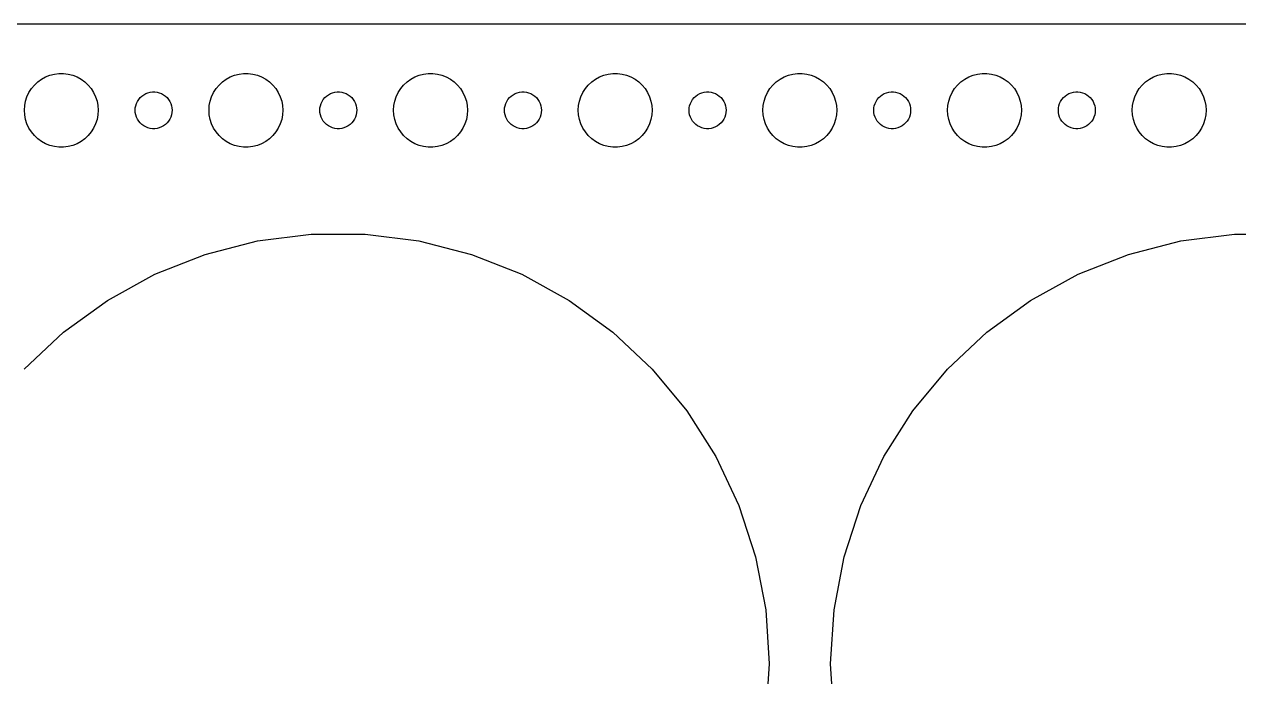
# Model space of a CAD drawing. Header units: metres. Extents: x -194 to 194, y 62 to 280.
# Drawn here: x -100.5 to -1.8, y 113 to 166 of the extents above; entities that cross this region are included whole.
import ezdxf

# ---------------------------------------------------------------- set-up
doc = ezdxf.new("R2010")
doc.units = ezdxf.units.M

msp = doc.modelspace()

# ---------------------------------------------------------------- linework, layer by layer
for p, q in [((189.814, 165.99), (-189.814, 165.99)), ((-98.7773, 161.714), (-98.427, 161.853)), ((-98.427, 161.853), (-98.0621, 161.947)), ((-98.0621, 161.947), (-97.6884, 161.994)), ((-97.6884, 161.994), (-97.3116, 161.994)), ((-97.3116, 161.994), (-96.9379, 161.947)), ((-96.9379, 161.947), (-96.573, 161.853)), ((-96.573, 161.853), (-96.2227, 161.714)), ((-83.7773, 161.714), (-83.427, 161.853)), ((-83.427, 161.853), (-83.0621, 161.947)), ((-83.0621, 161.947), (-82.6884, 161.994)), ((-82.6884, 161.994), (-82.3116, 161.994)), ((-82.3116, 161.994), (-81.9379, 161.947)), ((-81.9379, 161.947), (-81.573, 161.853)), ((-81.573, 161.853), (-81.2227, 161.714)), ((-68.7773, 161.714), (-68.427, 161.853)), ((-68.427, 161.853), (-68.0621, 161.947)), ((-68.0621, 161.947), (-67.6884, 161.994)), ((-67.6884, 161.994), (-67.3116, 161.994)), ((-67.3116, 161.994), (-66.9379, 161.947)), ((-66.9379, 161.947), (-66.573, 161.853)), ((-66.573, 161.853), (-66.2227, 161.714)), ((-53.7773, 161.714), (-53.427, 161.853)), ((-53.427, 161.853), (-53.0621, 161.947)), ((-53.0621, 161.947), (-52.6884, 161.994)), ((-52.6884, 161.994), (-52.3116, 161.994)), ((-52.3116, 161.994), (-51.9379, 161.947)), ((-51.9379, 161.947), (-51.5729, 161.853)), ((-51.5729, 161.853), (-51.2227, 161.714)), ((-38.7773, 161.714), (-38.427, 161.853)), ((-38.427, 161.853), (-38.0621, 161.947)), ((-38.0621, 161.947), (-37.6884, 161.994)), ((-37.6884, 161.994), (-37.3116, 161.994)), ((-37.3116, 161.994), (-36.9379, 161.947)), ((-36.9379, 161.947), (-36.5729, 161.853)), ((-36.5729, 161.853), (-36.2227, 161.714)), ((-23.7773, 161.714), (-23.427, 161.853)), ((-23.427, 161.853), (-23.0621, 161.947)), ((-23.0621, 161.947), (-22.6884, 161.994)), ((-22.6884, 161.994), (-22.3116, 161.994)), ((-22.3116, 161.994), (-21.9379, 161.947)), ((-21.9379, 161.947), (-21.5729, 161.853)), ((-21.5729, 161.853), (-21.2227, 161.714)), ((-8.77733, 161.714), (-8.42705, 161.853)), ((-8.42705, 161.853), (-8.06213, 161.947)), ((-8.06213, 161.947), (-7.68837, 161.994)), ((-7.68837, 161.994), (-7.31161, 161.994)), ((-7.31161, 161.994), (-6.93785, 161.947)), ((-6.93785, 161.947), (-6.57294, 161.853)), ((-6.57294, 161.853), (-6.22266, 161.714)), ((-99.927, 160.763), (-99.6869, 161.054)), ((-99.6869, 161.054), (-99.4123, 161.312)), ((-99.4123, 161.312), (-99.1075, 161.533)), ((-99.1075, 161.533), (-98.7773, 161.714)), ((-96.2227, 161.714), (-95.8925, 161.533)), ((-95.8925, 161.533), (-95.5877, 161.312)), ((-95.5877, 161.312), (-95.3131, 161.054)), ((-95.3131, 161.054), (-95.073, 160.763)), ((-84.927, 160.763), (-84.6869, 161.054)), ((-84.6869, 161.054), (-84.4123, 161.312)), ((-84.4123, 161.312), (-84.1075, 161.533)), ((-84.1075, 161.533), (-83.7773, 161.714)), ((-81.2227, 161.714), (-80.8925, 161.533)), ((-80.8925, 161.533), (-80.5877, 161.312)), ((-80.5877, 161.312), (-80.3131, 161.054)), ((-80.3131, 161.054), (-80.073, 160.763)), ((-69.927, 160.763), (-69.6869, 161.054)), ((-69.6869, 161.054), (-69.4123, 161.312)), ((-69.4123, 161.312), (-69.1075, 161.533)), ((-69.1075, 161.533), (-68.7773, 161.714)), ((-66.2227, 161.714), (-65.8925, 161.533)), ((-65.8925, 161.533), (-65.5877, 161.312)), ((-65.5877, 161.312), (-65.3131, 161.054)), ((-65.3131, 161.054), (-65.073, 160.763)), ((-54.927, 160.763), (-54.6869, 161.054)), ((-54.6869, 161.054), (-54.4123, 161.312)), ((-54.4123, 161.312), (-54.1075, 161.533)), ((-54.1075, 161.533), (-53.7773, 161.714)), ((-51.2227, 161.714), (-50.8925, 161.533)), ((-50.8925, 161.533), (-50.5877, 161.312)), ((-50.5877, 161.312), (-50.3131, 161.054)), ((-50.3131, 161.054), (-50.0729, 160.763)), ((-39.927, 160.763), (-39.6869, 161.054)), ((-39.6869, 161.054), (-39.4123, 161.312)), ((-39.4123, 161.312), (-39.1075, 161.533)), ((-39.1075, 161.533), (-38.7773, 161.714)), ((-36.2227, 161.714), (-35.8925, 161.533)), ((-35.8925, 161.533), (-35.5877, 161.312)), ((-35.5877, 161.312), (-35.3131, 161.054)), ((-35.3131, 161.054), (-35.0729, 160.763)), ((-24.927, 160.763), (-24.6869, 161.054)), ((-24.6869, 161.054), (-24.4123, 161.312)), ((-24.4123, 161.312), (-24.1075, 161.533)), ((-24.1075, 161.533), (-23.7773, 161.714)), ((-21.2227, 161.714), (-20.8925, 161.533)), ((-20.8925, 161.533), (-20.5877, 161.312)), ((-20.5877, 161.312), (-20.3131, 161.054)), ((-20.3131, 161.054), (-20.0729, 160.763)), ((-9.92705, 160.763), (-9.6869, 161.054)), ((-9.6869, 161.054), (-9.41226, 161.312)), ((-9.41226, 161.312), (-9.10747, 161.533)), ((-9.10747, 161.533), (-8.77733, 161.714)), ((-6.22266, 161.714), (-5.89252, 161.533)), ((-5.89252, 161.533), (-5.58772, 161.312)), ((-5.58772, 161.312), (-5.31308, 161.054)), ((-5.31308, 161.054), (-5.07294, 160.763)), ((-100.406, 159.746), (-100.289, 160.104)), ((-100.289, 160.104), (-100.129, 160.445)), ((-100.129, 160.445), (-99.927, 160.763)), ((-95.073, 160.763), (-94.8711, 160.445)), ((-94.8711, 160.445), (-94.7107, 160.104)), ((-94.7107, 160.104), (-94.5943, 159.746)), ((-91.3145, 159.723), (-91.2135, 159.882)), ((-91.2135, 159.882), (-91.0934, 160.027)), ((-91.0934, 160.027), (-90.9561, 160.156)), ((-90.9561, 160.156), (-90.8037, 160.266)), ((-90.8037, 160.266), (-90.6387, 160.357)), ((-90.6387, 160.357), (-90.4635, 160.427)), ((-90.4635, 160.427), (-90.2811, 160.473)), ((-90.2811, 160.473), (-90.0942, 160.497)), ((-90.0942, 160.497), (-89.9058, 160.497)), ((-89.9058, 160.497), (-89.7189, 160.473)), ((-89.7189, 160.473), (-89.5365, 160.427)), ((-89.5365, 160.427), (-89.3613, 160.357)), ((-89.3613, 160.357), (-89.1963, 160.266)), ((-89.1963, 160.266), (-89.0439, 160.156)), ((-89.0439, 160.156), (-88.9065, 160.027)), ((-88.9065, 160.027), (-88.7865, 159.882)), ((-88.7865, 159.882), (-88.6855, 159.723)), ((-85.4057, 159.746), (-85.2893, 160.104)), ((-85.2893, 160.104), (-85.1289, 160.445)), ((-85.1289, 160.445), (-84.927, 160.763)), ((-80.073, 160.763), (-79.8711, 160.445)), ((-79.8711, 160.445), (-79.7107, 160.104)), ((-79.7107, 160.104), (-79.5943, 159.746)), ((-76.3145, 159.723), (-76.2135, 159.882)), ((-76.2135, 159.882), (-76.0934, 160.027)), ((-76.0934, 160.027), (-75.9561, 160.156)), ((-75.9561, 160.156), (-75.8037, 160.266)), ((-75.8037, 160.266), (-75.6387, 160.357)), ((-75.6387, 160.357), (-75.4635, 160.427)), ((-75.4635, 160.427), (-75.2811, 160.473)), ((-75.2811, 160.473), (-75.0942, 160.497)), ((-75.0942, 160.497), (-74.9058, 160.497)), ((-74.9058, 160.497), (-74.7189, 160.473)), ((-74.7189, 160.473), (-74.5365, 160.427)), ((-74.5365, 160.427), (-74.3613, 160.357)), ((-74.3613, 160.357), (-74.1963, 160.266)), ((-74.1963, 160.266), (-74.0439, 160.156)), ((-74.0439, 160.156), (-73.9065, 160.027)), ((-73.9065, 160.027), (-73.7865, 159.882)), ((-73.7865, 159.882), (-73.6855, 159.723)), ((-70.4057, 159.746), (-70.2893, 160.104)), ((-70.2893, 160.104), (-70.1289, 160.445)), ((-70.1289, 160.445), (-69.927, 160.763)), ((-65.073, 160.763), (-64.8711, 160.445)), ((-64.8711, 160.445), (-64.7107, 160.104)), ((-64.7107, 160.104), (-64.5943, 159.746)), ((-61.3145, 159.723), (-61.2135, 159.882)), ((-61.2135, 159.882), (-61.0934, 160.027)), ((-61.0934, 160.027), (-60.9561, 160.156)), ((-60.9561, 160.156), (-60.8037, 160.266)), ((-60.8037, 160.266), (-60.6387, 160.357)), ((-60.6387, 160.357), (-60.4635, 160.427)), ((-60.4635, 160.427), (-60.2811, 160.473)), ((-60.2811, 160.473), (-60.0942, 160.497)), ((-60.0942, 160.497), (-59.9058, 160.497)), ((-59.9058, 160.497), (-59.7189, 160.473)), ((-59.7189, 160.473), (-59.5365, 160.427)), ((-59.5365, 160.427), (-59.3613, 160.357)), ((-59.3613, 160.357), (-59.1963, 160.266)), ((-59.1963, 160.266), (-59.0439, 160.156)), ((-59.0439, 160.156), (-58.9065, 160.027)), ((-58.9065, 160.027), (-58.7865, 159.882)), ((-58.7865, 159.882), (-58.6855, 159.723)), ((-55.4057, 159.746), (-55.2893, 160.104)), ((-55.2893, 160.104), (-55.1289, 160.445)), ((-55.1289, 160.445), (-54.927, 160.763)), ((-50.0729, 160.763), (-49.8711, 160.445)), ((-49.8711, 160.445), (-49.7107, 160.104)), ((-49.7107, 160.104), (-49.5942, 159.746)), ((-46.3145, 159.723), (-46.2135, 159.882)), ((-46.2135, 159.882), (-46.0934, 160.027)), ((-46.0934, 160.027), (-45.9561, 160.156)), ((-45.9561, 160.156), (-45.8037, 160.266)), ((-45.8037, 160.266), (-45.6387, 160.357)), ((-45.6387, 160.357), (-45.4635, 160.427)), ((-45.4635, 160.427), (-45.2811, 160.473)), ((-45.2811, 160.473), (-45.0942, 160.497)), ((-45.0942, 160.497), (-44.9058, 160.497)), ((-44.9058, 160.497), (-44.7189, 160.473)), ((-44.7189, 160.473), (-44.5365, 160.427)), ((-44.5365, 160.427), (-44.3613, 160.357)), ((-44.3613, 160.357), (-44.1963, 160.266)), ((-44.1963, 160.266), (-44.0439, 160.156)), ((-44.0439, 160.156), (-43.9065, 160.027)), ((-43.9065, 160.027), (-43.7865, 159.882)), ((-43.7865, 159.882), (-43.6855, 159.723)), ((-40.4057, 159.746), (-40.2893, 160.104)), ((-40.2893, 160.104), (-40.1289, 160.445)), ((-40.1289, 160.445), (-39.927, 160.763)), ((-35.0729, 160.763), (-34.8711, 160.445)), ((-34.8711, 160.445), (-34.7107, 160.104)), ((-34.7107, 160.104), (-34.5942, 159.746)), ((-31.3145, 159.723), (-31.2135, 159.882)), ((-31.2135, 159.882), (-31.0934, 160.027)), ((-31.0934, 160.027), (-30.9561, 160.156)), ((-30.9561, 160.156), (-30.8037, 160.266)), ((-30.8037, 160.266), (-30.6387, 160.357)), ((-30.6387, 160.357), (-30.4635, 160.427)), ((-30.4635, 160.427), (-30.2811, 160.473)), ((-30.2811, 160.473), (-30.0942, 160.497)), ((-30.0942, 160.497), (-29.9058, 160.497)), ((-29.9058, 160.497), (-29.7189, 160.473)), ((-29.7189, 160.473), (-29.5365, 160.427)), ((-29.5365, 160.427), (-29.3613, 160.357)), ((-29.3613, 160.357), (-29.1963, 160.266)), ((-29.1963, 160.266), (-29.0439, 160.156)), ((-29.0439, 160.156), (-28.9065, 160.027)), ((-28.9065, 160.027), (-28.7865, 159.882)), ((-28.7865, 159.882), (-28.6855, 159.723)), ((-25.4057, 159.746), (-25.2893, 160.104)), ((-25.2893, 160.104), (-25.1289, 160.445)), ((-25.1289, 160.445), (-24.927, 160.763)), ((-20.0729, 160.763), (-19.8711, 160.445)), ((-19.8711, 160.445), (-19.7107, 160.104)), ((-19.7107, 160.104), (-19.5942, 159.746)), ((-16.3145, 159.723), (-16.2135, 159.882)), ((-16.2135, 159.882), (-16.0934, 160.027)), ((-16.0934, 160.027), (-15.9561, 160.156)), ((-15.9561, 160.156), (-15.8037, 160.266)), ((-15.8037, 160.266), (-15.6387, 160.357)), ((-15.6387, 160.357), (-15.4635, 160.427)), ((-15.4635, 160.427), (-15.2811, 160.473)), ((-15.2811, 160.473), (-15.0942, 160.497)), ((-15.0942, 160.497), (-14.9058, 160.497)), ((-14.9058, 160.497), (-14.7189, 160.473)), ((-14.7189, 160.473), (-14.5365, 160.427)), ((-14.5365, 160.427), (-14.3613, 160.357)), ((-14.3613, 160.357), (-14.1963, 160.266)), ((-14.1963, 160.266), (-14.0439, 160.156)), ((-14.0439, 160.156), (-13.9065, 160.027)), ((-13.9065, 160.027), (-13.7865, 159.882)), ((-13.7865, 159.882), (-13.6855, 159.723)), ((-10.4057, 159.746), (-10.2893, 160.104)), ((-10.2893, 160.104), (-10.1289, 160.445)), ((-10.1289, 160.445), (-9.92705, 160.763)), ((-5.07294, 160.763), (-4.87108, 160.445)), ((-4.87108, 160.445), (-4.71066, 160.104)), ((-4.71066, 160.104), (-4.59424, 159.746)), ((-100.5, 159), (-100.476, 159.376)), ((-100.476, 158.624), (-100.5, 159)), ((-100.476, 159.376), (-100.406, 159.746)), ((-94.5943, 159.746), (-94.5237, 159.376)), ((-94.5237, 159.376), (-94.5, 159)), ((-94.5, 159), (-94.5237, 158.624)), ((-91.5, 159), (-91.4882, 159.188)), ((-91.4882, 158.812), (-91.5, 159)), ((-91.4882, 159.188), (-91.4529, 159.373)), ((-91.4529, 159.373), (-91.3947, 159.552)), ((-91.3947, 159.552), (-91.3145, 159.723)), ((-88.6855, 159.723), (-88.6053, 159.552)), ((-88.6053, 159.552), (-88.5471, 159.373)), ((-88.5471, 159.373), (-88.5118, 159.188)), ((-88.5118, 159.188), (-88.5, 159)), ((-88.5, 159), (-88.5118, 158.812)), ((-85.5, 159), (-85.4763, 159.376)), ((-85.4763, 158.624), (-85.5, 159)), ((-85.4763, 159.376), (-85.4057, 159.746)), ((-79.5943, 159.746), (-79.5237, 159.376)), ((-79.5237, 159.376), (-79.5, 159)), ((-79.5, 159), (-79.5237, 158.624)), ((-76.5, 159), (-76.4882, 159.188)), ((-76.4882, 158.812), (-76.5, 159)), ((-76.4882, 159.188), (-76.4529, 159.373)), ((-76.4529, 159.373), (-76.3947, 159.552)), ((-76.3947, 159.552), (-76.3145, 159.723)), ((-73.6855, 159.723), (-73.6053, 159.552)), ((-73.6053, 159.552), (-73.5471, 159.373)), ((-73.5471, 159.373), (-73.5118, 159.188)), ((-73.5118, 159.188), (-73.5, 159)), ((-73.5, 159), (-73.5118, 158.812)), ((-70.5, 159), (-70.4763, 159.376)), ((-70.4763, 158.624), (-70.5, 159)), ((-70.4763, 159.376), (-70.4057, 159.746)), ((-64.5943, 159.746), (-64.5237, 159.376)), ((-64.5237, 159.376), (-64.5, 159)), ((-64.5, 159), (-64.5237, 158.624)), ((-61.5, 159), (-61.4882, 159.188)), ((-61.4882, 158.812), (-61.5, 159)), ((-61.4882, 159.188), (-61.4529, 159.373)), ((-61.4529, 159.373), (-61.3947, 159.552)), ((-61.3947, 159.552), (-61.3145, 159.723)), ((-58.6855, 159.723), (-58.6053, 159.552)), ((-58.6053, 159.552), (-58.5471, 159.373)), ((-58.5471, 159.373), (-58.5118, 159.188)), ((-58.5118, 159.188), (-58.5, 159)), ((-58.5, 159), (-58.5118, 158.812)), ((-55.5, 159), (-55.4763, 159.376)), ((-55.4763, 158.624), (-55.5, 159)), ((-55.4763, 159.376), (-55.4057, 159.746)), ((-49.5942, 159.746), (-49.5237, 159.376)), ((-49.5237, 159.376), (-49.5, 159)), ((-49.5, 159), (-49.5237, 158.624)), ((-46.5, 159), (-46.4882, 159.188)), ((-46.4882, 158.812), (-46.5, 159)), ((-46.4882, 159.188), (-46.4529, 159.373)), ((-46.4529, 159.373), (-46.3947, 159.552)), ((-46.3947, 159.552), (-46.3145, 159.723)), ((-43.6855, 159.723), (-43.6053, 159.552)), ((-43.6053, 159.552), (-43.5471, 159.373)), ((-43.5471, 159.373), (-43.5118, 159.188)), ((-43.5118, 159.188), (-43.5, 159)), ((-43.5, 159), (-43.5118, 158.812)), ((-40.5, 159), (-40.4763, 159.376)), ((-40.4763, 158.624), (-40.5, 159)), ((-40.4763, 159.376), (-40.4057, 159.746)), ((-34.5942, 159.746), (-34.5237, 159.376)), ((-34.5237, 159.376), (-34.5, 159)), ((-34.5, 159), (-34.5237, 158.624)), ((-31.5, 159), (-31.4882, 159.188)), ((-31.4882, 158.812), (-31.5, 159)), ((-31.4882, 159.188), (-31.4529, 159.373)), ((-31.4529, 159.373), (-31.3947, 159.552)), ((-31.3947, 159.552), (-31.3145, 159.723)), ((-28.6855, 159.723), (-28.6053, 159.552)), ((-28.6053, 159.552), (-28.5471, 159.373)), ((-28.5471, 159.373), (-28.5118, 159.188)), ((-28.5118, 159.188), (-28.5, 159)), ((-28.5, 159), (-28.5118, 158.812)), ((-25.5, 159), (-25.4763, 159.376)), ((-25.4763, 158.624), (-25.5, 159)), ((-25.4763, 159.376), (-25.4057, 159.746)), ((-19.5942, 159.746), (-19.5237, 159.376)), ((-19.5237, 159.376), (-19.5, 159)), ((-19.5, 159), (-19.5237, 158.624)), ((-16.5, 159), (-16.4882, 159.188)), ((-16.4882, 158.812), (-16.5, 159)), ((-16.4882, 159.188), (-16.4529, 159.373)), ((-16.4529, 159.373), (-16.3947, 159.552)), ((-16.3947, 159.552), (-16.3145, 159.723)), ((-13.6855, 159.723), (-13.6053, 159.552)), ((-13.6053, 159.552), (-13.5471, 159.373)), ((-13.5471, 159.373), (-13.5118, 159.188)), ((-13.5118, 159.188), (-13.5, 159)), ((-13.5, 159), (-13.5118, 158.812)), ((-10.5, 159), (-10.4763, 159.376)), ((-10.4763, 158.624), (-10.5, 159)), ((-10.4763, 159.376), (-10.4057, 159.746)), ((-4.59424, 159.746), (-4.52365, 159.376)), ((-4.52365, 159.376), (-4.5, 159)), ((-4.5, 159), (-4.52365, 158.624)), ((-100.406, 158.254), (-100.476, 158.624)), ((-100.289, 157.896), (-100.406, 158.254)), ((-100.129, 157.555), (-100.289, 157.896)), ((-94.7107, 157.896), (-94.8711, 157.555)), ((-94.5943, 158.254), (-94.7107, 157.896)), ((-94.5237, 158.624), (-94.5943, 158.254)), ((-91.4529, 158.627), (-91.4882, 158.812)), ((-91.3947, 158.448), (-91.4529, 158.627)), ((-91.3145, 158.277), (-91.3947, 158.448)), ((-91.2135, 158.118), (-91.3145, 158.277)), ((-91.0934, 157.973), (-91.2135, 158.118)), ((-90.9561, 157.844), (-91.0934, 157.973)), ((-88.9065, 157.973), (-89.0439, 157.844)), ((-88.7865, 158.118), (-88.9065, 157.973)), ((-88.6855, 158.277), (-88.7865, 158.118)), ((-88.6053, 158.448), (-88.6855, 158.277)), ((-88.5471, 158.627), (-88.6053, 158.448)), ((-88.5118, 158.812), (-88.5471, 158.627)), ((-85.4057, 158.254), (-85.4763, 158.624)), ((-85.2893, 157.896), (-85.4057, 158.254)), ((-85.1289, 157.555), (-85.2893, 157.896)), ((-79.7107, 157.896), (-79.8711, 157.555)), ((-79.5943, 158.254), (-79.7107, 157.896)), ((-79.5237, 158.624), (-79.5943, 158.254)), ((-76.4529, 158.627), (-76.4882, 158.812)), ((-76.3947, 158.448), (-76.4529, 158.627)), ((-76.3145, 158.277), (-76.3947, 158.448)), ((-76.2135, 158.118), (-76.3145, 158.277)), ((-76.0934, 157.973), (-76.2135, 158.118)), ((-75.9561, 157.844), (-76.0934, 157.973)), ((-73.9065, 157.973), (-74.0439, 157.844)), ((-73.7865, 158.118), (-73.9065, 157.973)), ((-73.6855, 158.277), (-73.7865, 158.118)), ((-73.6053, 158.448), (-73.6855, 158.277)), ((-73.5471, 158.627), (-73.6053, 158.448)), ((-73.5118, 158.812), (-73.5471, 158.627)), ((-70.4057, 158.254), (-70.4763, 158.624)), ((-70.2893, 157.896), (-70.4057, 158.254)), ((-70.1289, 157.555), (-70.2893, 157.896)), ((-64.7107, 157.896), (-64.8711, 157.555)), ((-64.5943, 158.254), (-64.7107, 157.896)), ((-64.5237, 158.624), (-64.5943, 158.254)), ((-61.4529, 158.627), (-61.4882, 158.812)), ((-61.3947, 158.448), (-61.4529, 158.627)), ((-61.3145, 158.277), (-61.3947, 158.448)), ((-61.2135, 158.118), (-61.3145, 158.277)), ((-61.0934, 157.973), (-61.2135, 158.118)), ((-60.9561, 157.844), (-61.0934, 157.973)), ((-58.9065, 157.973), (-59.0439, 157.844)), ((-58.7865, 158.118), (-58.9065, 157.973)), ((-58.6855, 158.277), (-58.7865, 158.118)), ((-58.6053, 158.448), (-58.6855, 158.277)), ((-58.5471, 158.627), (-58.6053, 158.448)), ((-58.5118, 158.812), (-58.5471, 158.627)), ((-55.4057, 158.254), (-55.4763, 158.624)), ((-55.2893, 157.896), (-55.4057, 158.254)), ((-55.1289, 157.555), (-55.2893, 157.896)), ((-49.7107, 157.896), (-49.8711, 157.555)), ((-49.5942, 158.254), (-49.7107, 157.896)), ((-49.5237, 158.624), (-49.5942, 158.254)), ((-46.4529, 158.627), (-46.4882, 158.812)), ((-46.3947, 158.448), (-46.4529, 158.627)), ((-46.3145, 158.277), (-46.3947, 158.448)), ((-46.2135, 158.118), (-46.3145, 158.277)), ((-46.0934, 157.973), (-46.2135, 158.118)), ((-45.9561, 157.844), (-46.0934, 157.973)), ((-43.9065, 157.973), (-44.0439, 157.844)), ((-43.7865, 158.118), (-43.9065, 157.973)), ((-43.6855, 158.277), (-43.7865, 158.118)), ((-43.6053, 158.448), (-43.6855, 158.277)), ((-43.5471, 158.627), (-43.6053, 158.448)), ((-43.5118, 158.812), (-43.5471, 158.627)), ((-40.4057, 158.254), (-40.4763, 158.624)), ((-40.2893, 157.896), (-40.4057, 158.254)), ((-40.1289, 157.555), (-40.2893, 157.896)), ((-34.7107, 157.896), (-34.8711, 157.555)), ((-34.5942, 158.254), (-34.7107, 157.896)), ((-34.5237, 158.624), (-34.5942, 158.254)), ((-31.4529, 158.627), (-31.4882, 158.812)), ((-31.3947, 158.448), (-31.4529, 158.627)), ((-31.3145, 158.277), (-31.3947, 158.448)), ((-31.2135, 158.118), (-31.3145, 158.277)), ((-31.0934, 157.973), (-31.2135, 158.118)), ((-30.9561, 157.844), (-31.0934, 157.973)), ((-28.9065, 157.973), (-29.0439, 157.844)), ((-28.7865, 158.118), (-28.9065, 157.973)), ((-28.6855, 158.277), (-28.7865, 158.118)), ((-28.6053, 158.448), (-28.6855, 158.277)), ((-28.5471, 158.627), (-28.6053, 158.448)), ((-28.5118, 158.812), (-28.5471, 158.627)), ((-25.4057, 158.254), (-25.4763, 158.624)), ((-25.2893, 157.896), (-25.4057, 158.254)), ((-25.1289, 157.555), (-25.2893, 157.896)), ((-19.7107, 157.896), (-19.8711, 157.555)), ((-19.5942, 158.254), (-19.7107, 157.896)), ((-19.5237, 158.624), (-19.5942, 158.254)), ((-16.4529, 158.627), (-16.4882, 158.812)), ((-16.3947, 158.448), (-16.4529, 158.627)), ((-16.3145, 158.277), (-16.3947, 158.448)), ((-16.2135, 158.118), (-16.3145, 158.277)), ((-16.0934, 157.973), (-16.2135, 158.118)), ((-15.9561, 157.844), (-16.0934, 157.973)), ((-13.9065, 157.973), (-14.0439, 157.844)), ((-13.7865, 158.118), (-13.9065, 157.973)), ((-13.6855, 158.277), (-13.7865, 158.118)), ((-13.6053, 158.448), (-13.6855, 158.277)), ((-13.5471, 158.627), (-13.6053, 158.448)), ((-13.5118, 158.812), (-13.5471, 158.627)), ((-10.4057, 158.254), (-10.4763, 158.624)), ((-10.2893, 157.896), (-10.4057, 158.254)), ((-10.1289, 157.555), (-10.2893, 157.896)), ((-4.71066, 157.896), (-4.87108, 157.555)), ((-4.59424, 158.254), (-4.71066, 157.896)), ((-4.52365, 158.624), (-4.59424, 158.254)), ((-99.927, 157.237), (-100.129, 157.555)), ((-99.6869, 156.946), (-99.927, 157.237)), ((-99.4123, 156.688), (-99.6869, 156.946)), ((-95.3131, 156.946), (-95.5877, 156.688)), ((-95.073, 157.237), (-95.3131, 156.946)), ((-94.8711, 157.555), (-95.073, 157.237)), ((-90.8037, 157.734), (-90.9561, 157.844)), ((-90.6387, 157.643), (-90.8037, 157.734)), ((-90.4635, 157.573), (-90.6387, 157.643)), ((-90.2811, 157.527), (-90.4635, 157.573)), ((-90.0942, 157.503), (-90.2811, 157.527)), ((-89.9058, 157.503), (-90.0942, 157.503)), ((-89.7189, 157.527), (-89.9058, 157.503)), ((-89.5365, 157.573), (-89.7189, 157.527)), ((-89.3613, 157.643), (-89.5365, 157.573)), ((-89.1963, 157.734), (-89.3613, 157.643)), ((-89.0439, 157.844), (-89.1963, 157.734)), ((-84.927, 157.237), (-85.1289, 157.555)), ((-84.6869, 156.946), (-84.927, 157.237)), ((-84.4123, 156.688), (-84.6869, 156.946)), ((-80.3131, 156.946), (-80.5877, 156.688)), ((-80.073, 157.237), (-80.3131, 156.946)), ((-79.8711, 157.555), (-80.073, 157.237)), ((-75.8037, 157.734), (-75.9561, 157.844)), ((-75.6387, 157.643), (-75.8037, 157.734)), ((-75.4635, 157.573), (-75.6387, 157.643)), ((-75.2811, 157.527), (-75.4635, 157.573)), ((-75.0942, 157.503), (-75.2811, 157.527)), ((-74.9058, 157.503), (-75.0942, 157.503)), ((-74.7189, 157.527), (-74.9058, 157.503)), ((-74.5365, 157.573), (-74.7189, 157.527)), ((-74.3613, 157.643), (-74.5365, 157.573)), ((-74.1963, 157.734), (-74.3613, 157.643)), ((-74.0439, 157.844), (-74.1963, 157.734)), ((-69.927, 157.237), (-70.1289, 157.555)), ((-69.6869, 156.946), (-69.927, 157.237)), ((-69.4123, 156.688), (-69.6869, 156.946)), ((-65.3131, 156.946), (-65.5877, 156.688)), ((-65.073, 157.237), (-65.3131, 156.946)), ((-64.8711, 157.555), (-65.073, 157.237)), ((-60.8037, 157.734), (-60.9561, 157.844)), ((-60.6387, 157.643), (-60.8037, 157.734)), ((-60.4635, 157.573), (-60.6387, 157.643)), ((-60.2811, 157.527), (-60.4635, 157.573)), ((-60.0942, 157.503), (-60.2811, 157.527)), ((-59.9058, 157.503), (-60.0942, 157.503)), ((-59.7189, 157.527), (-59.9058, 157.503)), ((-59.5365, 157.573), (-59.7189, 157.527)), ((-59.3613, 157.643), (-59.5365, 157.573)), ((-59.1963, 157.734), (-59.3613, 157.643)), ((-59.0439, 157.844), (-59.1963, 157.734)), ((-54.927, 157.237), (-55.1289, 157.555)), ((-54.6869, 156.946), (-54.927, 157.237)), ((-54.4123, 156.688), (-54.6869, 156.946)), ((-50.3131, 156.946), (-50.5877, 156.688)), ((-50.0729, 157.237), (-50.3131, 156.946)), ((-49.8711, 157.555), (-50.0729, 157.237)), ((-45.8037, 157.734), (-45.9561, 157.844)), ((-45.6387, 157.643), (-45.8037, 157.734)), ((-45.4635, 157.573), (-45.6387, 157.643)), ((-45.2811, 157.527), (-45.4635, 157.573)), ((-45.0942, 157.503), (-45.2811, 157.527)), ((-44.9058, 157.503), (-45.0942, 157.503)), ((-44.7189, 157.527), (-44.9058, 157.503)), ((-44.5365, 157.573), (-44.7189, 157.527)), ((-44.3613, 157.643), (-44.5365, 157.573)), ((-44.1963, 157.734), (-44.3613, 157.643)), ((-44.0439, 157.844), (-44.1963, 157.734)), ((-39.927, 157.237), (-40.1289, 157.555)), ((-39.6869, 156.946), (-39.927, 157.237)), ((-39.4123, 156.688), (-39.6869, 156.946)), ((-35.3131, 156.946), (-35.5877, 156.688)), ((-35.0729, 157.237), (-35.3131, 156.946)), ((-34.8711, 157.555), (-35.0729, 157.237)), ((-30.8037, 157.734), (-30.9561, 157.844)), ((-30.6387, 157.643), (-30.8037, 157.734)), ((-30.4635, 157.573), (-30.6387, 157.643)), ((-30.2811, 157.527), (-30.4635, 157.573)), ((-30.0942, 157.503), (-30.2811, 157.527)), ((-29.9058, 157.503), (-30.0942, 157.503)), ((-29.7189, 157.527), (-29.9058, 157.503)), ((-29.5365, 157.573), (-29.7189, 157.527)), ((-29.3613, 157.643), (-29.5365, 157.573)), ((-29.1963, 157.734), (-29.3613, 157.643)), ((-29.0439, 157.844), (-29.1963, 157.734)), ((-24.927, 157.237), (-25.1289, 157.555)), ((-24.6869, 156.946), (-24.927, 157.237)), ((-24.4123, 156.688), (-24.6869, 156.946)), ((-20.3131, 156.946), (-20.5877, 156.688)), ((-20.0729, 157.237), (-20.3131, 156.946)), ((-19.8711, 157.555), (-20.0729, 157.237)), ((-15.8037, 157.734), (-15.9561, 157.844)), ((-15.6387, 157.643), (-15.8037, 157.734)), ((-15.4635, 157.573), (-15.6387, 157.643)), ((-15.2811, 157.527), (-15.4635, 157.573)), ((-15.0942, 157.503), (-15.2811, 157.527)), ((-14.9058, 157.503), (-15.0942, 157.503)), ((-14.7189, 157.527), (-14.9058, 157.503)), ((-14.5365, 157.573), (-14.7189, 157.527)), ((-14.3613, 157.643), (-14.5365, 157.573)), ((-14.1963, 157.734), (-14.3613, 157.643)), ((-14.0439, 157.844), (-14.1963, 157.734)), ((-9.92705, 157.237), (-10.1289, 157.555)), ((-9.6869, 156.946), (-9.92705, 157.237)), ((-9.41226, 156.688), (-9.6869, 156.946)), ((-5.31308, 156.946), (-5.58772, 156.688)), ((-5.07294, 157.237), (-5.31308, 156.946)), ((-4.87108, 157.555), (-5.07294, 157.237)), ((-99.1075, 156.467), (-99.4123, 156.688)), ((-98.7773, 156.286), (-99.1075, 156.467)), ((-98.427, 156.147), (-98.7773, 156.286)), ((-98.0621, 156.053), (-98.427, 156.147)), ((-97.6884, 156.006), (-98.0621, 156.053)), ((-97.3116, 156.006), (-97.6884, 156.006)), ((-96.9379, 156.053), (-97.3116, 156.006)), ((-96.573, 156.147), (-96.9379, 156.053)), ((-96.2227, 156.286), (-96.573, 156.147)), ((-95.8925, 156.467), (-96.2227, 156.286)), ((-95.5877, 156.688), (-95.8925, 156.467)), ((-84.1075, 156.467), (-84.4123, 156.688)), ((-83.7773, 156.286), (-84.1075, 156.467)), ((-83.427, 156.147), (-83.7773, 156.286)), ((-83.0621, 156.053), (-83.427, 156.147)), ((-82.6884, 156.006), (-83.0621, 156.053)), ((-82.3116, 156.006), (-82.6884, 156.006)), ((-81.9379, 156.053), (-82.3116, 156.006)), ((-81.573, 156.147), (-81.9379, 156.053)), ((-81.2227, 156.286), (-81.573, 156.147)), ((-80.8925, 156.467), (-81.2227, 156.286)), ((-80.5877, 156.688), (-80.8925, 156.467)), ((-69.1075, 156.467), (-69.4123, 156.688)), ((-68.7773, 156.286), (-69.1075, 156.467)), ((-68.427, 156.147), (-68.7773, 156.286)), ((-68.0621, 156.053), (-68.427, 156.147)), ((-67.6884, 156.006), (-68.0621, 156.053)), ((-67.3116, 156.006), (-67.6884, 156.006)), ((-66.9379, 156.053), (-67.3116, 156.006)), ((-66.573, 156.147), (-66.9379, 156.053)), ((-66.2227, 156.286), (-66.573, 156.147)), ((-65.8925, 156.467), (-66.2227, 156.286)), ((-65.5877, 156.688), (-65.8925, 156.467)), ((-54.1075, 156.467), (-54.4123, 156.688)), ((-53.7773, 156.286), (-54.1075, 156.467)), ((-53.427, 156.147), (-53.7773, 156.286)), ((-53.0621, 156.053), (-53.427, 156.147)), ((-52.6884, 156.006), (-53.0621, 156.053)), ((-52.3116, 156.006), (-52.6884, 156.006)), ((-51.9379, 156.053), (-52.3116, 156.006)), ((-51.5729, 156.147), (-51.9379, 156.053)), ((-51.2227, 156.286), (-51.5729, 156.147)), ((-50.8925, 156.467), (-51.2227, 156.286)), ((-50.5877, 156.688), (-50.8925, 156.467)), ((-39.1075, 156.467), (-39.4123, 156.688)), ((-38.7773, 156.286), (-39.1075, 156.467)), ((-38.427, 156.147), (-38.7773, 156.286)), ((-38.0621, 156.053), (-38.427, 156.147)), ((-37.6884, 156.006), (-38.0621, 156.053)), ((-37.3116, 156.006), (-37.6884, 156.006)), ((-36.9379, 156.053), (-37.3116, 156.006)), ((-36.5729, 156.147), (-36.9379, 156.053)), ((-36.2227, 156.286), (-36.5729, 156.147)), ((-35.8925, 156.467), (-36.2227, 156.286)), ((-35.5877, 156.688), (-35.8925, 156.467)), ((-24.1075, 156.467), (-24.4123, 156.688)), ((-23.7773, 156.286), (-24.1075, 156.467)), ((-23.427, 156.147), (-23.7773, 156.286)), ((-23.0621, 156.053), (-23.427, 156.147)), ((-22.6884, 156.006), (-23.0621, 156.053)), ((-22.3116, 156.006), (-22.6884, 156.006)), ((-21.9379, 156.053), (-22.3116, 156.006)), ((-21.5729, 156.147), (-21.9379, 156.053)), ((-21.2227, 156.286), (-21.5729, 156.147)), ((-20.8925, 156.467), (-21.2227, 156.286)), ((-20.5877, 156.688), (-20.8925, 156.467)), ((-9.10747, 156.467), (-9.41226, 156.688)), ((-8.77733, 156.286), (-9.10747, 156.467)), ((-8.42705, 156.147), (-8.77733, 156.286)), ((-8.06213, 156.053), (-8.42705, 156.147)), ((-7.68837, 156.006), (-8.06213, 156.053)), ((-7.31161, 156.006), (-7.68837, 156.006)), ((-6.93785, 156.053), (-7.31161, 156.006)), ((-6.57294, 156.147), (-6.93785, 156.053)), ((-6.22266, 156.286), (-6.57294, 156.147)), ((-5.89252, 156.467), (-6.22266, 156.286)), ((-5.58772, 156.688), (-5.89252, 156.467)), ((-85.8156, 147.287), (-81.5583, 148.38)), ((-81.5583, 148.38), (-77.1977, 148.931)), ((-77.1977, 148.931), (-72.8023, 148.931)), ((-72.8023, 148.931), (-68.4417, 148.38)), ((-68.4417, 148.38), (-64.1844, 147.287)), ((-10.8156, 147.287), (-6.55833, 148.38)), ((-6.55833, 148.38), (-2.19766, 148.931)), ((-2.19766, 148.931), (2.19766, 148.931)), ((-89.9023, 145.669), (-85.8156, 147.287)), ((-64.1844, 147.287), (-60.0977, 145.669)), ((-14.9023, 145.669), (-10.8156, 147.287)), ((-93.7539, 143.551), (-89.9023, 145.669)), ((-60.0977, 145.669), (-56.2461, 143.551)), ((-18.7539, 143.551), (-14.9023, 145.669)), ((-97.3098, 140.968), (-93.7539, 143.551)), ((-56.2461, 143.551), (-52.6902, 140.968)), ((-22.3098, 140.968), (-18.7539, 143.551)), ((-100.514, 137.959), (-97.3098, 140.968)), ((-52.6902, 140.968), (-49.4861, 137.959)), ((-25.5139, 137.959), (-22.3098, 140.968)), ((-49.4861, 137.959), (-46.6844, 134.572)), ((-28.3156, 134.572), (-25.5139, 137.959)), ((-46.6844, 134.572), (-44.3293, 130.861)), ((-30.6707, 130.861), (-28.3156, 134.572)), ((-44.3293, 130.861), (-42.4578, 126.884)), ((-32.5422, 126.884), (-30.6707, 130.861)), ((-42.4578, 126.884), (-41.0996, 122.704)), ((-33.9004, 122.704), (-32.5422, 126.884)), ((-41.0996, 122.704), (-40.276, 118.387)), ((-34.724, 118.387), (-33.9004, 122.704)), ((-40.276, 118.387), (-40, 114)), ((-35, 114), (-34.724, 118.387)), ((-40, 114), (-40.276, 109.613)), ((-34.724, 109.613), (-35, 114))]:
    msp.add_line(p, q)

doc.saveas('drawing.dxf')
